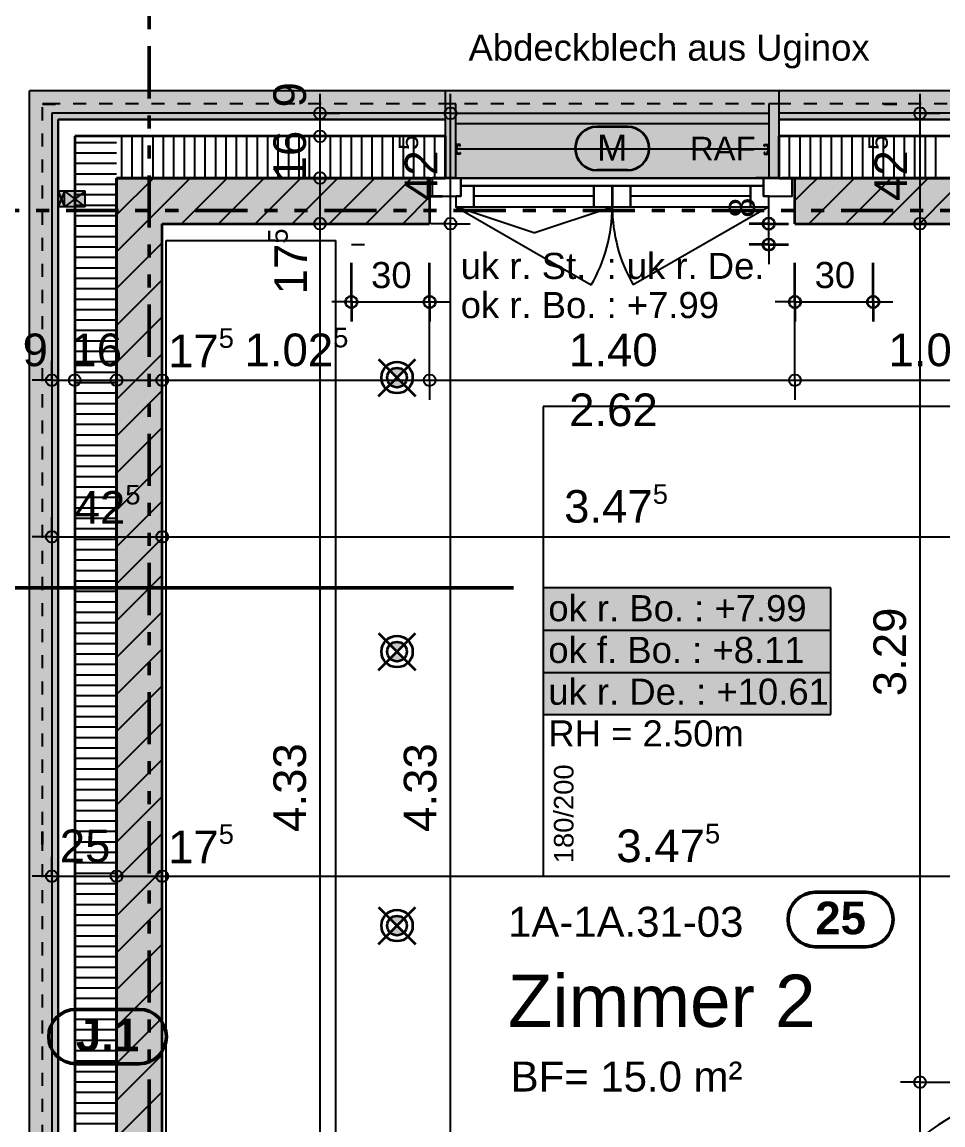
# Model space of a CAD drawing. Header units: centimetres. Extents: x 0.3 to 84.3, y 0.3 to 59.7.
# Drawn here: x 31.51 to 38.57, y 41.04 to 49.5 of the extents above; entities that cross this region are included whole.
import ezdxf

# ---------------------------------------------------------------- set-up
doc = ezdxf.new("R2010")
doc.units = ezdxf.units.CM
for name, pattern in [('AUSGEZOGEN', [0]), ('LINIE_17', [0.05, 0, -0.05]), ('LINIE_23', [0.79, 0.4, -0.13, 0, -0.13, 0, -0.13]), ('PHANTOM', [63.5, 31.75, -6.35, 6.35, -6.35, 6.35, -6.35]), ('PUNKT', [6.35, 0, -6.35]), ('RAND', [44.45, 12.7, -6.35, 12.7, -6.35, 0, -6.35]), ('STRICHPUNKT', [25.4, 12.7, -6.35, 0, -6.35]), ('VERDECKT', [9.525, 6.35, -3.175])]:
    doc.linetypes.add(name, pattern=pattern)
for name, color, linetype, lineweight in [('Allgemein', 7, 'AUSGEZOGEN', 35), ('Bauachsen grob', 7, 'RAND', 25), ('Daemmung', 7, 'AUSGEZOGEN', 35), ('Fenster', 7, 'AUSGEZOGEN', 35), ('Fuellflaeche tragende Wände MW', 7, 'AUSGEZOGEN', 25), ('Holz Fassadenverkleidung', 7, 'AUSGEZOGEN', 35), ('Holz Unterkonstruktion', 7, 'AUSGEZOGEN', 50), ('Holzgelaender', 7, 'AUSGEZOGEN', 50), ('Konstruktion oben', 7, 'VERDECKT', 25), ('Oeffnungsrichtung Fenster', 7, 'AUSGEZOGEN', 25), ('Raumbezeichnung', 7, 'AUSGEZOGEN', 35), ('Rolladen', 7, 'AUSGEZOGEN', 25), ('Schnittbegrenzung', 7, 'AUSGEZOGEN', 25), ('Spengler', 7, 'AUSGEZOGEN', 35), ('Text Koten', 7, 'AUSGEZOGEN', 50), ('Text Werkplan Ausfuehrung', 7, 'AUSGEZOGEN', 50), ('Tuerzarge', 7, 'AUSGEZOGEN', 25), ('Unterkonstruktion', 7, 'AUSGEZOGEN', 35), ('Vorhangbrett', 7, 'AUSGEZOGEN', 25), ('Wand Mauerwerk tragend', 7, 'AUSGEZOGEN', 35), ('Werkplan- Ausfuehrungsmasse', 7, 'AUSGEZOGEN', 25)]:
    doc.layers.add(name, color=color, linetype=linetype, lineweight=lineweight)
for name, color, linetype, lineweight, true_color in [('Elektro Apparate', 7, 'AUSGEZOGEN', 35, 0x656565), ('Elektro Text', 7, 'AUSGEZOGEN', 35, 0x656565), ('Moebel', 7, 'AUSGEZOGEN', 25, 0xababab)]:
    doc.layers.add(name, color=color, linetype=linetype, lineweight=lineweight, true_color=true_color)
doc.styles.add('ARIAL', font='ARIAL.TTF')

msp = doc.modelspace()

# ---------------------------------------------------------------- hatches: boundary and pattern name
at = {"layer": 'Allgemein', "linetype": 'AUSGEZOGEN', "lineweight": 25}
for points in [[(34.756, 48.6197), (34.756, 48.2997), (34.836, 48.2997), (34.836, 48.6197), (34.836, 48.6997), (34.836, 48.7477), (34.836, 48.7957), (34.836, 48.8677), (34.756, 48.8677), (34.756, 48.7957), (34.756, 48.7477), (34.756, 48.6997)], [(37.236, 48.6197), (37.236, 48.2997), (37.316, 48.2997), (37.316, 48.6197), (37.316, 48.6997), (37.316, 48.7477), (37.316, 48.7957), (37.316, 48.8677), (37.236, 48.8677), (37.236, 48.7957), (37.236, 48.7477), (37.236, 48.6997)]]:
    msp.add_hatch(color=32, dxfattribs=at).paths.add_polyline_path(points)
h = msp.add_hatch(color=32, dxfattribs=at)
h.paths.add_polyline_path([(31.788, 38.6497), (31.788, 48.7957), (31.74, 48.7957), (31.74, 38.6497)])
h.paths.add_polyline_path([(31.74, 31.0897), (31.788, 31.0897), (31.788, 36.0897), (31.74, 36.0897)])
h.paths.add_polyline_path([(31.74, 20.2597), (31.788, 20.2597), (31.788, 23.8297), (31.74, 23.8297)])
h.paths.add_polyline_path([(31.74, 26.3897), (31.788, 26.3897), (31.788, 28.5297), (31.74, 28.5297)])
h = msp.add_hatch(color=32, dxfattribs=at)
h.paths.add_polyline_path([(37.316, 48.7477), (43.356, 48.7477), (43.356, 48.7957), (37.316, 48.7957)])
h.paths.add_polyline_path([(34.756, 48.7957), (31.788, 48.7957), (31.788, 48.7477), (34.756, 48.7477)])
h.paths.add_polyline_path([(45.916, 48.7477), (48.086, 48.7477), (48.086, 48.7957), (45.916, 48.7957)])
at = {"layer": 'Elektro Apparate', "linetype": 'AUSGEZOGEN', "lineweight": 35}
h = msp.add_hatch(color=40, dxfattribs=at)
h.paths.add_polyline_path([(34.439, 46.7167), (34.386, 46.7697), (34.333, 46.7167), (34.3392, 46.7111), (34.3693, 46.6966), (34.4027, 46.6966), (34.4328, 46.7111)])
h.paths.add_polyline_path([(34.333, 46.8228), (34.386, 46.7697), (34.439, 46.8228), (34.4328, 46.8284), (34.4027, 46.8429), (34.3693, 46.8429), (34.3392, 46.8284)])
h = msp.add_hatch(color=40, dxfattribs=at)
h.paths.add_polyline_path([(34.439, 44.6167), (34.386, 44.6697), (34.333, 44.6167), (34.3392, 44.6111), (34.3693, 44.5966), (34.4027, 44.5966), (34.4328, 44.6111)])
h.paths.add_polyline_path([(34.333, 44.7228), (34.386, 44.6697), (34.439, 44.7228), (34.4328, 44.7284), (34.4027, 44.7429), (34.3693, 44.7429), (34.3392, 44.7284)])
h = msp.add_hatch(color=40, dxfattribs=at)
h.paths.add_polyline_path([(34.439, 42.5167), (34.386, 42.5697), (34.333, 42.5167), (34.3392, 42.5111), (34.3693, 42.4966), (34.4027, 42.4966), (34.4328, 42.5111)])
h.paths.add_polyline_path([(34.333, 42.6228), (34.386, 42.5697), (34.439, 42.6228), (34.4328, 42.6284), (34.4027, 42.6429), (34.3693, 42.6429), (34.3392, 42.6284)])
at = {"layer": 'Fuellflaeche tragende Wände MW', "linetype": 'AUSGEZOGEN', "lineweight": 25}
for points in [[(32.236, 48.2997), (32.236, 47.9497), (34.636, 47.9497), (34.636, 48.2997)], [(37.436, 48.2997), (37.436, 47.9497), (43.236, 47.9497), (43.236, 48.2997)], [(32.236, 47.9497), (32.236, 38.7697), (32.586, 38.7697), (32.586, 47.9497)]]:
    msp.add_hatch(color=254, dxfattribs=at).paths.add_polyline_path(points)
at = {"layer": 'Holz Unterkonstruktion', "linetype": 'AUSGEZOGEN', "lineweight": 25}
for points in [[(31.836, 48.1997), (31.836, 48.0797), (31.788, 48.0797), (31.788, 48.1997)], [(31.996, 48.1997), (31.996, 48.0797), (31.836, 48.0797), (31.836, 48.1997)]]:
    msp.add_hatch(color=32, dxfattribs=at).paths.add_polyline_path(points, flags=16)
at = {"layer": 'Holzgelaender', "linetype": 'AUSGEZOGEN', "lineweight": 25, "true_color": 0xf1f1f1}
msp.add_hatch(color=7, dxfattribs=at).paths.add_polyline_path([(34.836, 48.7157), (37.236, 48.7157), (37.236, 48.7957), (34.836, 48.7957)])
at = {"layer": 'Spengler', "linetype": 'AUSGEZOGEN', "lineweight": 25, "true_color": 0xfafafa}
for points in [[(31.568, 48.9677), (31.568, 38.6497), (31.74, 38.6497), (31.74, 48.9677)], [(31.74, 48.9677), (31.74, 48.7957), (34.756, 48.7957), (34.756, 48.9677)], [(37.316, 48.9677), (34.756, 48.9677), (34.756, 48.8677), (34.836, 48.8677), (34.836, 48.2997), (37.236, 48.2997), (37.236, 48.8677), (37.316, 48.8677)], [(43.356, 48.9677), (37.316, 48.9677), (37.316, 48.7957), (43.356, 48.7957)]]:
    msp.add_hatch(color=7, dxfattribs=at).paths.add_polyline_path(points)
at = {"layer": 'Text Koten', "linetype": 'AUSGEZOGEN', "lineweight": 25, "true_color": 0xf1f1f1}
msp.add_hatch(color=7, dxfattribs=at).paths.add_polyline_path([(35.506, 45.1597), (35.506, 44.1864), (37.7127, 44.1864), (37.7127, 45.1597)])

# ---------------------------------------------------------------- linework, layer by layer
at = {"layer": 'Allgemein', "color": 7, "linetype": 'AUSGEZOGEN', "lineweight": 25}
for p, q in [((34.836, 48.8677), (34.756, 48.8677)), ((34.756, 48.8677), (34.756, 48.7957)), ((34.836, 48.7957), (34.836, 48.8677)), ((37.316, 48.8677), (37.236, 48.8677)), ((37.236, 48.8677), (37.236, 48.7957)), ((37.316, 48.7957), (37.316, 48.8677)), ((31.788, 48.7957), (31.74, 48.7957)), ((31.74, 48.7957), (31.74, 38.6497)), ((34.756, 48.7957), (31.788, 48.7957)), ((34.836, 48.7477), (34.836, 48.7957)), ((37.236, 48.7957), (37.236, 48.7477)), ((43.356, 48.7957), (37.316, 48.7957)), ((31.788, 38.6497), (31.788, 48.7477)), ((31.788, 48.7477), (31.836, 48.7477)), ((31.836, 48.7477), (34.756, 48.7477)), ((34.756, 48.7477), (34.756, 48.6997)), ((34.756, 48.6997), (34.756, 48.6197)), ((34.836, 48.6997), (34.836, 48.7477)), ((34.836, 48.6197), (34.836, 48.6997)), ((37.236, 48.7477), (37.236, 48.6997)), ((37.236, 48.6997), (37.236, 48.6197)), ((37.316, 48.6997), (37.316, 48.7477)), ((37.316, 48.7477), (43.356, 48.7477)), ((37.316, 48.6197), (37.316, 48.6997)), ((34.756, 48.6197), (34.756, 48.2997)), ((34.836, 48.2997), (34.836, 48.6197)), ((37.236, 48.6197), (37.236, 48.2997)), ((37.316, 48.2997), (37.316, 48.6197)), ((34.756, 48.2997), (34.836, 48.2997)), ((37.236, 48.2997), (37.316, 48.2997))]:
    msp.add_line(p, q, dxfattribs=at)
at = {"layer": 'Bauachsen grob', "color": 32, "linetype": 'LINIE_23', "lineweight": 50, "true_color": 0xc36e14}
for p, q in [((32.486, 1.3897), (32.486, 58.1)), ((22.94, 48.0497), (73.132, 48.0497))]:
    msp.add_line(p, q, dxfattribs=at)
at = {"layer": 'Daemmung', "color": 7, "linetype": 'AUSGEZOGEN', "lineweight": 35}
for p, q in [((32.236, 48.6197), (31.916, 48.6197)), ((31.916, 48.6197), (31.916, 38.6497)), ((34.756, 48.6197), (32.236, 48.6197)), ((34.756, 48.6197), (34.756, 48.2997)), ((37.316, 48.2997), (37.316, 48.6197)), ((43.356, 48.6197), (37.316, 48.6197)), ((32.236, 38.7697), (32.236, 48.2997)), ((32.236, 48.2997), (32.586, 48.2997)), ((32.586, 48.2997), (34.636, 48.2997)), ((34.636, 48.2997), (34.756, 48.2997)), ((37.316, 48.2997), (37.436, 48.2997)), ((37.436, 48.2997), (43.236, 48.2997))]:
    msp.add_line(p, q, dxfattribs=at)
at = {"layer": 'Daemmung', "color": 7, "linetype": 'AUSGEZOGEN', "lineweight": 25}
for p, q in [((32.236, 48.5697), (31.916, 48.5697)), ((32.236, 48.5697), (31.916, 48.5697)), ((32.236, 48.4897), (31.916, 48.4897)), ((32.236, 48.4097), (31.916, 48.4097)), ((32.236, 48.3297), (31.916, 48.3297)), ((32.236, 48.2497), (31.916, 48.2497)), ((32.236, 48.2497), (31.916, 48.2497)), ((32.236, 48.1697), (31.916, 48.1697)), ((32.236, 48.0897), (31.916, 48.0897)), ((32.236, 48.0097), (31.916, 48.0097)), ((32.236, 47.9297), (31.916, 47.9297)), ((32.236, 47.9297), (31.916, 47.9297)), ((32.236, 47.8497), (31.916, 47.8497)), ((32.236, 47.7697), (31.916, 47.7697)), ((32.236, 47.6897), (31.916, 47.6897)), ((32.236, 47.6097), (31.916, 47.6097)), ((32.236, 47.6097), (31.916, 47.6097)), ((32.236, 47.5297), (31.916, 47.5297)), ((32.236, 47.4497), (31.916, 47.4497)), ((32.236, 47.3697), (31.916, 47.3697)), ((32.236, 47.2897), (31.916, 47.2897)), ((32.236, 47.2897), (31.916, 47.2897)), ((32.236, 47.2097), (31.916, 47.2097)), ((32.236, 47.1297), (31.916, 47.1297)), ((32.236, 47.0497), (31.916, 47.0497)), ((32.236, 46.9697), (31.916, 46.9697)), ((32.236, 46.9697), (31.916, 46.9697)), ((32.236, 46.8897), (31.916, 46.8897)), ((32.236, 46.8097), (31.916, 46.8097)), ((32.236, 46.7297), (31.916, 46.7297)), ((32.236, 46.6497), (31.916, 46.6497)), ((32.236, 46.6497), (31.916, 46.6497)), ((32.236, 46.5697), (31.916, 46.5697)), ((32.236, 46.4897), (31.916, 46.4897)), ((32.236, 46.4097), (31.916, 46.4097)), ((32.236, 46.3297), (31.916, 46.3297)), ((32.236, 46.3297), (31.916, 46.3297)), ((32.236, 46.2497), (31.916, 46.2497)), ((32.236, 46.1697), (31.916, 46.1697)), ((32.236, 46.0897), (31.916, 46.0897)), ((32.236, 46.0097), (31.916, 46.0097)), ((32.236, 46.0097), (31.916, 46.0097)), ((32.236, 45.9297), (31.916, 45.9297)), ((32.236, 45.8497), (31.916, 45.8497)), ((32.236, 45.7697), (31.916, 45.7697)), ((32.236, 45.6897), (31.916, 45.6897)), ((32.236, 45.6897), (31.916, 45.6897)), ((32.236, 45.6097), (31.916, 45.6097)), ((32.236, 45.5297), (31.916, 45.5297)), ((32.236, 45.4497), (31.916, 45.4497)), ((32.236, 45.3697), (31.916, 45.3697)), ((32.236, 45.3697), (31.916, 45.3697)), ((32.236, 45.2897), (31.916, 45.2897)), ((32.236, 45.2097), (31.916, 45.2097)), ((32.236, 45.1297), (31.916, 45.1297)), ((32.236, 45.0497), (31.916, 45.0497)), ((32.236, 45.0497), (31.916, 45.0497)), ((32.236, 44.9697), (31.916, 44.9697)), ((32.236, 44.8897), (31.916, 44.8897)), ((32.236, 44.8097), (31.916, 44.8097)), ((32.236, 44.7297), (31.916, 44.7297)), ((32.236, 44.7297), (31.916, 44.7297)), ((32.236, 44.6497), (31.916, 44.6497)), ((32.236, 44.5697), (31.916, 44.5697)), ((32.236, 44.4897), (31.916, 44.4897)), ((32.236, 44.4097), (31.916, 44.4097)), ((32.236, 44.4097), (31.916, 44.4097)), ((32.236, 44.3297), (31.916, 44.3297)), ((32.236, 44.2497), (31.916, 44.2497)), ((32.236, 44.1697), (31.916, 44.1697)), ((32.236, 44.0897), (31.916, 44.0897)), ((32.236, 44.0897), (31.916, 44.0897)), ((32.236, 44.0097), (31.916, 44.0097)), ((32.236, 43.9297), (31.916, 43.9297)), ((32.236, 43.8497), (31.916, 43.8497)), ((32.236, 43.7697), (31.916, 43.7697)), ((32.236, 43.7697), (31.916, 43.7697)), ((32.236, 43.6897), (31.916, 43.6897)), ((32.236, 43.6097), (31.916, 43.6097)), ((32.236, 43.5297), (31.916, 43.5297)), ((32.236, 43.4497), (31.916, 43.4497)), ((32.236, 43.4497), (31.916, 43.4497)), ((32.236, 43.3697), (31.916, 43.3697)), ((32.236, 43.2897), (31.916, 43.2897)), ((32.236, 43.2097), (31.916, 43.2097)), ((32.236, 43.1297), (31.916, 43.1297)), ((32.236, 43.1297), (31.916, 43.1297)), ((32.236, 43.0497), (31.916, 43.0497)), ((32.236, 42.9697), (31.916, 42.9697)), ((32.236, 42.8897), (31.916, 42.8897)), ((32.236, 42.8097), (31.916, 42.8097)), ((32.236, 42.8097), (31.916, 42.8097)), ((32.236, 42.7297), (31.916, 42.7297)), ((32.236, 42.6497), (31.916, 42.6497)), ((32.236, 42.5697), (31.916, 42.5697)), ((32.236, 42.4897), (31.916, 42.4897)), ((32.236, 42.4897), (31.916, 42.4897)), ((32.236, 42.4097), (31.916, 42.4097)), ((32.236, 42.3297), (31.916, 42.3297)), ((32.236, 42.2497), (31.916, 42.2497)), ((32.236, 42.1697), (31.916, 42.1697)), ((32.236, 42.1697), (31.916, 42.1697)), ((32.236, 42.0897), (31.916, 42.0897)), ((32.236, 42.0097), (31.916, 42.0097)), ((32.236, 41.9297), (31.916, 41.9297)), ((32.236, 41.8497), (31.916, 41.8497)), ((32.236, 41.8497), (31.916, 41.8497)), ((32.236, 41.7697), (31.916, 41.7697)), ((32.236, 41.6897), (31.916, 41.6897)), ((32.236, 41.6097), (31.916, 41.6097)), ((32.236, 41.5297), (31.916, 41.5297)), ((32.236, 41.5297), (31.916, 41.5297)), ((32.236, 41.4497), (31.916, 41.4497)), ((32.236, 41.3697), (31.916, 41.3697)), ((32.236, 41.2897), (31.916, 41.2897)), ((32.236, 41.2097), (31.916, 41.2097)), ((32.236, 41.2097), (31.916, 41.2097)), ((32.236, 41.1297), (31.916, 41.1297)), ((32.236, 41.0497), (31.916, 41.0497))]:
    msp.add_line(p, q, dxfattribs=at)
for points in [[(32.276, 48.2997), (32.276, 48.6197), (32.276, 48.6197)], [(32.356, 48.2997), (32.356, 48.6197), (32.356, 48.6197)], [(32.436, 48.2997), (32.436, 48.6197), (32.436, 48.6197)], [(32.516, 48.2997), (32.516, 48.6197), (32.516, 48.6197)], [(32.516, 48.2997), (32.516, 48.6197), (32.516, 48.6197)], [(32.596, 48.2997), (32.596, 48.6197), (32.596, 48.6197)], [(32.676, 48.2997), (32.676, 48.6197), (32.676, 48.6197)], [(32.756, 48.2997), (32.756, 48.6197), (32.756, 48.6197)], [(32.836, 48.2997), (32.836, 48.6197), (32.836, 48.6197)], [(32.836, 48.2997), (32.836, 48.6197), (32.836, 48.6197)], [(32.916, 48.2997), (32.916, 48.6197), (32.916, 48.6197)], [(32.996, 48.2997), (32.996, 48.6197), (32.996, 48.6197)], [(33.076, 48.2997), (33.076, 48.6197), (33.076, 48.6197)], [(33.156, 48.2997), (33.156, 48.6197), (33.156, 48.6197)], [(33.156, 48.2997), (33.156, 48.6197), (33.156, 48.6197)], [(33.236, 48.2997), (33.236, 48.6197), (33.236, 48.6197)], [(33.316, 48.2997), (33.316, 48.6197), (33.316, 48.6197)], [(33.396, 48.2997), (33.396, 48.6197), (33.396, 48.6197)], [(33.476, 48.2997), (33.476, 48.6197), (33.476, 48.6197)], [(33.476, 48.2997), (33.476, 48.6197), (33.476, 48.6197)], [(33.556, 48.2997), (33.556, 48.6197), (33.556, 48.6197)], [(33.636, 48.2997), (33.636, 48.6197), (33.636, 48.6197)], [(33.716, 48.2997), (33.716, 48.6197), (33.716, 48.6197)], [(33.796, 48.2997), (33.796, 48.6197), (33.796, 48.6197)], [(33.796, 48.2997), (33.796, 48.6197), (33.796, 48.6197)], [(33.876, 48.2997), (33.876, 48.6197), (33.876, 48.6197)], [(33.956, 48.2997), (33.956, 48.6197), (33.956, 48.6197)], [(34.036, 48.2997), (34.036, 48.6197), (34.036, 48.6197)], [(34.116, 48.2997), (34.116, 48.6197), (34.116, 48.6197)], [(34.116, 48.2997), (34.116, 48.6197), (34.116, 48.6197)], [(34.196, 48.2997), (34.196, 48.6197), (34.196, 48.6197)], [(34.276, 48.2997), (34.276, 48.6197), (34.276, 48.6197)], [(34.356, 48.2997), (34.356, 48.6197), (34.356, 48.6197)], [(34.436, 48.2997), (34.436, 48.6197), (34.436, 48.6197)], [(34.436, 48.2997), (34.436, 48.6197), (34.436, 48.6197)], [(34.516, 48.2997), (34.516, 48.6197), (34.516, 48.6197)], [(34.596, 48.2997), (34.596, 48.6197), (34.596, 48.6197)], [(34.676, 48.2997), (34.676, 48.6197), (34.676, 48.6197)], [(34.756, 48.2997), (34.756, 48.6197), (34.756, 48.6197), (34.756, 48.6197), (34.756, 48.6197), (34.756, 48.6197)], [(34.756, 48.2997), (34.756, 48.6197), (34.756, 48.6197), (34.756, 48.6197), (34.756, 48.6197), (34.756, 48.6197)], [(37.316, 48.2997), (37.316, 48.5463), (37.316, 48.5463), (37.316, 48.6197), (37.316, 48.6197)], [(37.396, 48.2997), (37.396, 48.544), (37.396, 48.544), (37.396, 48.6197), (37.396, 48.6197)], [(37.476, 48.2997), (37.476, 48.5417), (37.476, 48.5417), (37.476, 48.6197), (37.476, 48.6197)], [(37.556, 48.2997), (37.556, 48.5394), (37.556, 48.5394), (37.556, 48.6197), (37.556, 48.6197)], [(37.636, 48.2997), (37.636, 48.5372), (37.636, 48.5372), (37.636, 48.6197), (37.636, 48.6197)], [(37.636, 48.2997), (37.636, 48.5372), (37.636, 48.5372), (37.636, 48.6197), (37.636, 48.6197)], [(37.716, 48.2997), (37.716, 48.5349), (37.716, 48.5349), (37.716, 48.6197), (37.716, 48.6197)], [(37.796, 48.2997), (37.796, 48.5326), (37.796, 48.5326), (37.796, 48.6197), (37.796, 48.6197)], [(37.876, 48.2997), (37.876, 48.5303), (37.876, 48.5303), (37.876, 48.6197), (37.876, 48.6197)], [(37.956, 48.2997), (37.956, 48.528), (37.956, 48.528), (37.956, 48.6197), (37.956, 48.6197)], [(37.956, 48.2997), (37.956, 48.528), (37.956, 48.528), (37.956, 48.6197), (37.956, 48.6197)], [(38.036, 48.2997), (38.036, 48.5257), (38.036, 48.5257), (38.036, 48.6197), (38.036, 48.6197)], [(38.116, 48.2997), (38.116, 48.5234), (38.116, 48.5234), (38.116, 48.6197), (38.116, 48.6197)], [(38.196, 48.2997), (38.196, 48.5211), (38.196, 48.5211), (38.196, 48.6197), (38.196, 48.6197)], [(38.276, 48.2997), (38.276, 48.5188), (38.276, 48.5188), (38.276, 48.6197), (38.276, 48.6197)], [(38.276, 48.2997), (38.276, 48.5188), (38.276, 48.5188), (38.276, 48.6197), (38.276, 48.6197)], [(38.356, 48.2997), (38.356, 48.5165), (38.356, 48.5165), (38.356, 48.6197), (38.356, 48.6197)], [(38.436, 48.2997), (38.436, 48.5142), (38.436, 48.5142), (38.436, 48.6197), (38.436, 48.6197)], [(38.516, 48.2997), (38.516, 48.5119), (38.516, 48.5119), (38.516, 48.6197), (38.516, 48.6197)]]:
    msp.add_lwpolyline(points, dxfattribs=at)
at = {"layer": 'Elektro Apparate', "color": 40, "linetype": 'AUSGEZOGEN', "lineweight": 35}
for p, q in [((34.2446, 46.9112), (34.5274, 46.6283)), ((34.2446, 46.6283), (34.5274, 46.9112)), ((34.2446, 44.8112), (34.5274, 44.5283)), ((34.2446, 44.5283), (34.5274, 44.8112)), ((34.2446, 42.7112), (34.5274, 42.4283)), ((34.2446, 42.4283), (34.5274, 42.7112))]:
    msp.add_line(p, q, dxfattribs=at)
for centre, radius in [((34.386, 46.7697), 0.12), ((34.386, 46.7697), 0.075), ((34.386, 44.6697), 0.12), ((34.386, 44.6697), 0.075), ((34.386, 42.5697), 0.12), ((34.386, 42.5697), 0.075)]:
    msp.add_circle(centre, radius, dxfattribs=at)
at = {"layer": 'Elektro Text', "color": 40, "linetype": 'AUSGEZOGEN', "lineweight": 35}
for p, q in [((36.1521, 48.6931), (35.9193, 48.6931)), ((36.1521, 48.3597), (35.9193, 48.3597))]:
    msp.add_line(p, q, dxfattribs=at)
for centre, start, end in [((35.9193, 48.5264), 90, 270), ((36.1521, 48.5264), 270, 90)]:
    msp.add_arc(centre, 0.1667, start, end, dxfattribs=at)
at = {"layer": 'Fenster', "color": 7, "linetype": 'AUSGEZOGEN', "lineweight": 25}
for p, q in [((35.895, 48.1597), (34.976, 48.1597)), ((37.096, 48.1597), (36.177, 48.1597))]:
    msp.add_line(p, q, dxfattribs=at)
for points in [[(37.316, 48.2997), (37.316, 48.9677), (34.756, 48.9677), (34.756, 48.2997), (37.316, 48.2997)], [(34.876, 48.2997), (34.656, 48.2997), (34.656, 48.1597), (34.876, 48.1597), (34.876, 48.2997)], [(34.876, 48.2397), (36.035, 48.2397), (36.035, 48.1597), (36.037, 48.1597), (36.037, 48.2397), (37.196, 48.2397), (37.196, 48.2997), (34.876, 48.2997), (34.876, 48.2397)], [(37.416, 48.2997), (37.196, 48.2997), (37.196, 48.1597), (37.416, 48.1597), (37.416, 48.2997)], [(34.976, 48.2397), (34.876, 48.2397), (34.876, 48.1597), (34.836, 48.1597), (34.836, 48.0797), (34.976, 48.0797), (34.976, 48.2397)], [(35.895, 48.2397), (34.976, 48.2397), (34.976, 48.0797), (35.895, 48.0797), (35.895, 48.2397)], [(36.035, 48.1597), (36.035, 48.2397), (35.895, 48.2397), (35.895, 48.0797), (36.035, 48.0797), (36.035, 48.1597)], [(36.177, 48.2397), (36.037, 48.2397), (36.037, 48.1597), (36.037, 48.0797), (36.177, 48.0797), (36.177, 48.2397)], [(37.096, 48.2397), (36.177, 48.2397), (36.177, 48.0797), (37.096, 48.0797), (37.096, 48.2397)], [(37.236, 48.1597), (37.196, 48.1597), (37.196, 48.2397), (37.096, 48.2397), (37.096, 48.0797), (37.236, 48.0797), (37.236, 48.1597)]]:
    msp.add_lwpolyline(points, dxfattribs=at)
at = {"layer": 'Holz Fassadenverkleidung', "color": 7, "linetype": 'LINIE_17', "lineweight": 25}
for p in [(31.668, 10.9417), (64.004, 48.8677)]:
    msp.add_line(p, (31.668, 48.8677), dxfattribs=at)
at = {"layer": 'Holz Unterkonstruktion', "color": 7, "linetype": 'AUSGEZOGEN', "lineweight": 25}
for p, q in [((31.788, 48.0797), (31.788, 48.1997)), ((31.836, 48.1997), (31.788, 48.1997)), ((31.788, 48.1997), (31.836, 48.0797)), ((31.836, 48.1997), (31.788, 48.0797)), ((31.836, 48.0797), (31.836, 48.1997)), ((31.996, 48.1997), (31.836, 48.1997)), ((31.836, 48.1997), (31.996, 48.0797)), ((31.996, 48.1997), (31.836, 48.0797)), ((31.836, 48.0797), (31.836, 48.1997)), ((31.996, 48.0797), (31.996, 48.1997)), ((31.836, 48.0797), (31.788, 48.0797)), ((31.996, 48.0797), (31.836, 48.0797))]:
    msp.add_line(p, q, dxfattribs=at)
at = {"layer": 'Holzgelaender', "color": 7, "linetype": 'AUSGEZOGEN', "lineweight": 25}
for p, q in [((34.836, 48.7957), (37.236, 48.7957)), ((34.836, 48.7157), (34.836, 48.7957)), ((37.236, 48.7957), (37.236, 48.7157)), ((37.236, 48.7157), (34.836, 48.7157))]:
    msp.add_line(p, q, dxfattribs=at)
at = {"layer": 'Konstruktion oben', "color": 7, "linetype": 'PUNKT', "lineweight": 35}
for p, q in [((31.668, 10.9417), (31.668, 48.8677)), ((31.668, 48.8677), (64.004, 48.8677))]:
    msp.add_line(p, q, dxfattribs=at)
at = {"layer": 'Moebel', "color": 253, "linetype": 'AUSGEZOGEN', "lineweight": 25, "true_color": 0xababab}
for p, q in [((32.616, 47.8197), (33.916, 47.8197)), ((32.616, 39.4197), (32.616, 47.8197)), ((33.916, 39.4197), (33.916, 47.8197)), ((35.506, 46.5479), (35.506, 42.9479)), ((39.506, 46.5479), (35.506, 46.5479)), ((35.506, 42.9479), (39.506, 42.9479))]:
    msp.add_line(p, q, dxfattribs=at)
at = {"layer": 'Oeffnungsrichtung Fenster', "color": 7, "linetype": 'AUSGEZOGEN', "lineweight": 25}
for p, q in [((34.836, 48.0797), (35.8752, 47.4797)), ((35.4355, 47.8797), (34.836, 48.0797)), ((35.4355, 47.8797), (36.035, 48.0797)), ((37.236, 48.0797), (36.1968, 47.4797))]:
    msp.add_line(p, q, dxfattribs=at)
for centre, start, end in [((34.836, 48.0797), 330, 0), ((37.236, 48.0797), 180, 210)]:
    msp.add_arc(centre, 1.2, start, end, dxfattribs=at)
at = {"layer": 'Rolladen', "color": 7, "linetype": 'AUSGEZOGEN', "lineweight": 25}
for p, q in [((34.843, 48.5377), (34.836, 48.5307)), ((34.836, 48.5087), (34.836, 48.5307)), ((34.836, 48.5147), (34.836, 48.5247)), ((34.837, 48.5517), (34.837, 48.5557)), ((34.871, 48.5557), (34.837, 48.5557)), ((34.843, 48.5517), (34.837, 48.5517)), ((34.847, 48.5361), (34.84, 48.5291)), ((34.84, 48.5291), (34.84, 48.5104)), ((34.843, 48.5517), (34.843, 48.5377)), ((34.847, 48.5517), (34.847, 48.5361)), ((34.867, 48.5517), (34.847, 48.5517)), ((34.867, 48.5517), (34.867, 48.5437)), ((34.867, 48.5437), (34.871, 48.5437)), ((34.871, 48.5437), (34.871, 48.5557)), ((37.201, 48.5437), (37.201, 48.5557)), ((37.201, 48.5557), (37.235, 48.5557)), ((37.205, 48.5437), (37.201, 48.5437)), ((37.205, 48.5517), (37.225, 48.5517)), ((37.205, 48.5517), (37.205, 48.5437)), ((37.225, 48.5517), (37.225, 48.5361)), ((37.225, 48.5361), (37.232, 48.5291)), ((37.229, 48.5517), (37.235, 48.5517)), ((37.229, 48.5517), (37.229, 48.5377)), ((37.229, 48.5377), (37.236, 48.5307)), ((37.232, 48.5291), (37.232, 48.5104)), ((37.235, 48.5517), (37.235, 48.5557)), ((37.236, 48.5087), (37.236, 48.5307)), ((37.236, 48.5147), (37.236, 48.5247)), ((34.836, 48.5137), (34.836, 48.5147)), ((34.843, 48.5017), (34.836, 48.5087)), ((34.843, 48.4877), (34.837, 48.4877)), ((34.837, 48.4837), (34.837, 48.4877)), ((34.871, 48.4837), (34.837, 48.4837)), ((34.847, 48.5034), (34.84, 48.5104)), ((34.843, 48.4877), (34.843, 48.5017)), ((34.847, 48.4877), (34.847, 48.5034)), ((34.867, 48.4877), (34.847, 48.4877)), ((34.867, 48.4957), (34.871, 48.4957)), ((34.867, 48.4877), (34.867, 48.4957)), ((34.871, 48.4957), (34.871, 48.4837)), ((37.201, 48.4957), (37.201, 48.4837)), ((37.205, 48.4957), (37.201, 48.4957)), ((37.201, 48.4837), (37.235, 48.4837)), ((37.205, 48.4877), (37.205, 48.4957)), ((37.205, 48.4877), (37.225, 48.4877)), ((37.225, 48.5034), (37.232, 48.5104)), ((37.225, 48.4877), (37.225, 48.5034)), ((37.229, 48.5017), (37.236, 48.5087)), ((37.229, 48.4877), (37.229, 48.5017)), ((37.229, 48.4877), (37.235, 48.4877)), ((37.235, 48.4837), (37.235, 48.4877)), ((37.236, 48.5137), (37.236, 48.5147))]:
    msp.add_line(p, q, dxfattribs=at)
at = {"layer": 'Rolladen', "color": 7, "linetype": 'PHANTOM', "lineweight": 25}
msp.add_line((37.236, 48.5197), (34.836, 48.5197), dxfattribs=at)
at = {"layer": 'Schnittbegrenzung', "color": 14, "linetype": 'STRICHPUNKT', "lineweight": 50, "true_color": 0xb20000}
msp.add_line((22.58, 45.1597), (73.436, 45.1597), dxfattribs=at)
at = {"layer": 'Spengler', "color": 7, "linetype": 'AUSGEZOGEN', "lineweight": 25}
for p, q in [((34.756, 48.9677), (31.568, 48.9677)), ((31.568, 38.6697), (31.568, 48.9677)), ((43.356, 48.9677), (37.316, 48.9677))]:
    msp.add_line(p, q, dxfattribs=at)
at = {"layer": 'Text Koten', "color": 7, "linetype": 'AUSGEZOGEN', "lineweight": 25}
for p, q in [((35.506, 45.1597), (35.506, 44.1864)), ((37.7127, 45.1597), (35.506, 45.1597)), ((37.7127, 44.1864), (37.7127, 45.1597)), ((35.506, 44.8353), (37.7127, 44.8353)), ((35.506, 44.5108), (37.7127, 44.5108)), ((35.506, 44.1864), (37.7127, 44.1864))]:
    msp.add_line(p, q, dxfattribs=at)
at = {"layer": 'Text Werkplan Ausfuehrung', "color": 240, "linetype": 'AUSGEZOGEN', "lineweight": 50}
for p, q in [((37.9808, 42.8247), (37.5924, 42.8247)), ((37.9808, 42.4081), (37.5924, 42.4081))]:
    msp.add_line(p, q, dxfattribs=at)
at = {"layer": 'Text Werkplan Ausfuehrung', "color": 92, "linetype": 'AUSGEZOGEN', "lineweight": 50, "true_color": 0x00b300}
for p, q in [((32.4098, 41.9272), (31.9242, 41.9272)), ((32.4098, 41.5105), (31.9242, 41.5105))]:
    msp.add_line(p, q, dxfattribs=at)
at = {"layer": 'Text Werkplan Ausfuehrung', "color": 240, "linetype": 'AUSGEZOGEN', "lineweight": 50}
for centre, start, end in [((37.5924, 42.6164), 90, 270), ((37.9808, 42.6164), 270, 90)]:
    msp.add_arc(centre, 0.2083, start, end, dxfattribs=at)
at = {"layer": 'Text Werkplan Ausfuehrung', "color": 92, "linetype": 'AUSGEZOGEN', "lineweight": 50, "true_color": 0x00b300}
for centre, start, end in [((31.9242, 41.7188), 90, 270), ((32.4098, 41.7188), 270, 90)]:
    msp.add_arc(centre, 0.2083, start, end, dxfattribs=at)
at = {"layer": 'Tuerzarge', "color": 7, "linetype": 'AUSGEZOGEN', "lineweight": 25}
msp.add_arc((39.476, 39.6497), 1.68, 90, 180, dxfattribs=at)
at = {"layer": 'Unterkonstruktion', "color": 7, "linetype": 'AUSGEZOGEN', "lineweight": 25}
for p, q in [((31.836, 48.7477), (31.788, 48.7477)), ((31.788, 48.7477), (31.788, 38.6497)), ((34.756, 48.7477), (31.836, 48.7477)), ((34.756, 48.7477), (34.756, 48.6997)), ((34.756, 48.6997), (34.756, 48.6197)), ((37.316, 48.6997), (37.316, 48.7477)), ((43.356, 48.7477), (37.316, 48.7477)), ((37.316, 48.6197), (37.316, 48.6997)), ((31.916, 38.6497), (31.916, 48.6197)), ((31.916, 48.6197), (32.236, 48.6197)), ((32.236, 48.6197), (34.756, 48.6197)), ((37.316, 48.6197), (43.356, 48.6197))]:
    msp.add_line(p, q, dxfattribs=at)
at = {"layer": 'Vorhangbrett', "color": 191, "linetype": 'AUSGEZOGEN', "lineweight": 25, "true_color": 0xbe96ea}
for p, q in [((37.236, 47.9497), (37.236, 48.0997)), ((37.236, 47.7897), (37.236, 47.9497)), ((37.236, 47.7897), (37.236, 47.6397)), ((34.036, 47.3497), (33.886, 47.3497)), ((34.036, 47.3497), (34.636, 47.3497)), ((34.636, 47.3497), (34.786, 47.3497)), ((37.436, 47.3497), (37.286, 47.3497)), ((37.436, 47.3497), (38.036, 47.3497)), ((38.036, 47.3497), (38.186, 47.3497))]:
    msp.add_line(p, q, dxfattribs=at)
at = {"layer": 'Vorhangbrett', "color": 191, "linetype": 'AUSGEZOGEN', "lineweight": 35, "true_color": 0xbe96ea}
for p, q in [((37.236, 47.9497), (37.086, 47.9497)), ((37.236, 47.9497), (37.386, 47.9497)), ((37.236, 47.7897), (37.086, 47.7897)), ((37.236, 47.7897), (37.386, 47.7897)), ((34.036, 47.3497), (34.036, 47.6497)), ((34.636, 47.3497), (34.636, 47.6497)), ((37.436, 47.3497), (37.436, 47.6497)), ((38.036, 47.3497), (38.036, 47.6497)), ((34.036, 47.3497), (34.036, 47.4997)), ((34.636, 47.3497), (34.636, 47.4997)), ((37.436, 47.3497), (37.436, 47.4997)), ((38.036, 47.3497), (38.036, 47.4997)), ((34.036, 47.3497), (34.036, 47.1997)), ((34.636, 47.3497), (34.636, 47.1997)), ((37.436, 47.3497), (37.436, 47.1997)), ((38.036, 47.3497), (38.036, 47.1997))]:
    msp.add_line(p, q, dxfattribs=at)
at = {"layer": 'Vorhangbrett', "color": 191, "linetype": 'PUNKT', "lineweight": 25, "true_color": 0xbe96ea}
msp.add_line((34.036, 47.7897), (38.036, 47.7897), dxfattribs=at)
at = {"layer": 'Vorhangbrett', "color": 191, "linetype": 'AUSGEZOGEN', "lineweight": 35, "true_color": 0xbe96ea}
for centre in [(37.236, 47.9497), (37.236, 47.7897), (34.036, 47.3497), (34.636, 47.3497), (37.436, 47.3497), (38.036, 47.3497)]:
    msp.add_circle(centre, 0.045, dxfattribs=at)
at = {"layer": 'Wand Mauerwerk tragend', "color": 7, "linetype": 'AUSGEZOGEN', "lineweight": 35}
for p, q in [((32.586, 48.2997), (32.236, 48.2997)), ((32.236, 48.2997), (32.236, 38.7697)), ((34.636, 48.2997), (32.586, 48.2997)), ((34.636, 48.2997), (34.636, 48.1597)), ((37.436, 48.1597), (37.436, 48.2997)), ((43.236, 48.2997), (37.436, 48.2997)), ((34.636, 48.1597), (34.636, 47.9497)), ((37.436, 47.9497), (37.436, 48.1597)), ((32.586, 47.9497), (34.636, 47.9497)), ((32.586, 39.2897), (32.586, 47.9497)), ((37.436, 47.9497), (39.536, 47.9497))]:
    msp.add_line(p, q, dxfattribs=at)
at = {"layer": 'Wand Mauerwerk tragend', "color": 7, "linetype": 'AUSGEZOGEN', "lineweight": 25}
for p, q in [((32.236, 48.0175), (32.5183, 48.2997)), ((32.586, 48.0846), (32.8011, 48.2997)), ((32.7339, 47.9497), (33.0839, 48.2997)), ((33.0168, 47.9497), (33.3668, 48.2997)), ((33.2996, 47.9497), (33.6496, 48.2997)), ((33.5825, 47.9497), (33.9325, 48.2997)), ((33.8653, 47.9497), (34.2153, 48.2997)), ((34.1482, 47.9497), (34.4982, 48.2997)), ((34.431, 47.9497), (34.636, 48.1547)), ((32.236, 47.7346), (32.586, 48.0846)), ((32.236, 47.4518), (32.586, 47.8018)), ((32.236, 47.169), (32.586, 47.519)), ((32.236, 46.8861), (32.586, 47.2361)), ((32.236, 46.6033), (32.586, 46.9533)), ((32.236, 46.3204), (32.586, 46.6704)), ((32.236, 46.0376), (32.586, 46.3876)), ((32.236, 45.7547), (32.586, 46.1047)), ((32.236, 45.4719), (32.586, 45.8219)), ((32.236, 45.1891), (32.586, 45.5391)), ((32.236, 44.9062), (32.586, 45.2562)), ((32.236, 44.6234), (32.586, 44.9734)), ((32.236, 44.3405), (32.586, 44.6905)), ((32.236, 44.0577), (32.586, 44.4077)), ((32.236, 43.7748), (32.586, 44.1248)), ((32.236, 43.492), (32.586, 43.842)), ((32.236, 43.2092), (32.586, 43.5592)), ((32.236, 42.9263), (32.586, 43.2763)), ((32.236, 42.6435), (32.586, 42.9935)), ((32.236, 42.3606), (32.586, 42.7106)), ((32.236, 42.0778), (32.586, 42.4278)), ((32.236, 41.7949), (32.586, 42.1449)), ((32.236, 41.5121), (32.586, 41.8621)), ((32.236, 41.2293), (32.586, 41.5793)), ((32.236, 40.9464), (32.586, 41.2964))]:
    msp.add_line(p, q, dxfattribs=at)
at = {"layer": 'Wand Mauerwerk tragend', "color": 180, "linetype": 'PUNKT', "lineweight": 35}
for p, q in [((34.756, 48.2997), (34.636, 48.2997)), ((34.636, 48.2997), (34.636, 48.1597)), ((34.836, 48.2997), (34.756, 48.2997)), ((37.236, 48.2997), (34.836, 48.2997)), ((37.316, 48.2997), (37.236, 48.2997)), ((37.436, 48.2997), (37.316, 48.2997)), ((37.436, 48.1597), (37.436, 48.2997)), ((34.636, 48.1597), (37.436, 48.1597))]:
    msp.add_line(p, q, dxfattribs=at)
at = {"layer": 'Wand Mauerwerk tragend', "color": 7, "linetype": 'AUSGEZOGEN', "lineweight": 25}
for points in [[(37.436, 48.1263), (37.5209, 48.2112), (37.5209, 48.2112), (37.6094, 48.2997)], [(37.5423, 47.9497), (37.5423, 47.9497), (37.7953, 48.2027), (37.7953, 48.2027), (37.8923, 48.2997)], [(37.8251, 47.9497), (37.8251, 47.9497), (38.0697, 48.1943), (38.0697, 48.1943), (38.1751, 48.2997)], [(38.108, 47.9497), (38.108, 47.9497), (38.3441, 48.1859), (38.3441, 48.1859), (38.458, 48.2997)], [(38.3908, 47.9497), (38.3908, 47.9497), (38.6185, 48.1775), (38.6185, 48.1775), (38.7408, 48.2997)]]:
    msp.add_lwpolyline(points, dxfattribs=at)
at = {"layer": 'Werkplan- Ausfuehrungsmasse', "color": 7, "linetype": 'AUSGEZOGEN', "lineweight": 25}
for p, q in [((33.796, 48.7957), (33.796, 48.9457)), ((34.796, 48.7957), (34.796, 48.9457)), ((38.396, 48.7957), (38.396, 48.9457)), ((33.796, 48.7957), (33.646, 48.7957)), ((33.796, 48.7957), (33.946, 48.7957)), ((33.796, 48.7957), (33.796, 48.7957)), ((33.796, 48.6197), (33.796, 48.7957)), ((34.796, 48.7957), (34.646, 48.7957)), ((34.796, 48.7957), (34.946, 48.7957)), ((34.796, 48.7957), (34.796, 48.7957)), ((34.796, 47.9497), (34.796, 48.7957)), ((38.396, 48.7957), (37.716, 48.7957)), ((38.396, 48.7957), (38.246, 48.7957)), ((38.396, 48.7957), (38.546, 48.7957)), ((38.396, 47.9497), (38.396, 48.7957)), ((33.796, 48.6197), (33.646, 48.6197)), ((33.796, 48.6197), (33.946, 48.6197)), ((33.796, 48.6197), (33.796, 48.6197)), ((33.796, 48.2997), (33.796, 48.6197)), ((33.796, 48.2997), (33.646, 48.2997)), ((33.796, 48.2997), (33.946, 48.2997)), ((33.796, 48.2997), (33.796, 48.2997)), ((33.796, 47.9497), (33.796, 48.2997)), ((33.796, 47.9497), (33.646, 47.9497)), ((33.796, 47.9497), (33.946, 47.9497)), ((33.796, 47.9497), (33.796, 47.9497)), ((33.796, 39.2897), (33.796, 47.9497)), ((34.796, 47.9497), (34.646, 47.9497)), ((34.796, 47.9497), (34.946, 47.9497)), ((34.796, 47.9497), (34.796, 47.9497)), ((34.796, 39.2897), (34.796, 47.9497)), ((38.396, 47.9497), (38.246, 47.9497)), ((38.396, 47.9497), (38.546, 47.9497)), ((38.396, 41.3697), (38.396, 47.9497)), ((31.74, 46.7497), (31.74, 46.8997)), ((31.916, 46.7497), (31.916, 46.8997)), ((32.236, 46.7497), (32.236, 46.8997)), ((32.586, 46.7497), (32.586, 46.8997)), ((34.636, 46.7497), (34.636, 46.8997)), ((37.436, 46.7497), (37.436, 46.8997)), ((31.74, 46.7497), (31.59, 46.7497)), ((31.74, 46.7497), (31.74, 46.5997)), ((31.74, 46.7497), (31.74, 46.7497)), ((31.74, 46.7497), (31.916, 46.7497)), ((31.916, 46.7497), (31.916, 46.5997)), ((31.916, 46.7497), (31.916, 46.7497)), ((32.236, 46.7497), (32.236, 46.5997)), ((32.236, 46.7497), (32.236, 46.7497)), ((32.236, 46.7497), (32.586, 46.7497)), ((32.586, 46.7497), (32.586, 46.5997)), ((32.586, 46.7497), (32.586, 46.7497)), ((34.636, 46.7497), (34.636, 46.5997)), ((37.436, 46.7497), (37.436, 46.5997)), ((37.436, 46.7497), (39.536, 46.7497)), ((31.74, 45.5497), (31.74, 45.6997)), ((32.586, 45.5497), (32.586, 45.6997)), ((31.74, 45.5497), (31.59, 45.5497)), ((31.74, 45.5497), (31.74, 45.3997)), ((31.74, 45.5497), (31.74, 45.5497)), ((32.586, 45.5497), (32.586, 45.3997)), ((32.586, 45.5497), (32.586, 45.5497)), ((32.586, 45.5497), (39.536, 45.5497)), ((31.74, 42.9479), (31.74, 43.0979)), ((32.236, 42.9479), (32.236, 43.0979)), ((32.586, 42.9479), (32.586, 43.0979)), ((31.74, 42.9479), (31.59, 42.9479)), ((31.74, 42.9479), (31.74, 42.7979)), ((31.74, 42.9479), (31.74, 42.9479)), ((31.74, 42.9479), (32.236, 42.9479)), ((32.236, 42.9479), (32.236, 42.7979)), ((32.236, 42.9479), (32.236, 42.9479)), ((32.236, 42.9479), (32.586, 42.9479)), ((32.586, 42.9479), (32.586, 42.7979)), ((32.586, 42.9479), (32.586, 42.9479)), ((38.396, 41.3697), (38.246, 41.3697)), ((38.396, 41.3697), (38.546, 41.3697)), ((38.396, 41.3697), (39.136, 41.3697)), ((38.396, 39.6097), (38.396, 41.3697))]:
    msp.add_line(p, q, dxfattribs=at)
for points in [[(38.396, 47.9497), (38.3186, 47.9497), (38.3186, 47.9497), (37.836, 47.9497)], [(34.636, 46.7497), (34.636, 46.7605), (34.636, 46.7605), (34.636, 46.8122), (34.636, 46.8122), (34.636, 46.8122), (34.636, 46.8122), (34.636, 46.8122), (34.636, 46.8122), (34.636, 46.8122), (34.636, 46.8122), (34.636, 46.8122), (34.636, 46.8122), (34.636, 46.8122), (34.636, 46.8122), (34.636, 46.8122), (34.636, 46.8122), (34.636, 46.8122), (34.636, 46.8122), (34.636, 46.8122), (34.636, 46.8122), (34.636, 46.8122), (34.636, 46.8122), (34.636, 46.8122), (34.636, 46.8122), (34.636, 46.8122), (34.636, 46.8122), (34.636, 46.8122), (34.636, 46.8122), (34.636, 46.8138), (34.636, 46.8138), (34.636, 46.8138), (34.636, 46.8138), (34.636, 46.815), (34.636, 46.815), (34.636, 46.8153), (34.636, 46.8153), (34.636, 47.5497)], [(37.436, 46.7497), (37.436, 46.8122), (37.436, 46.8122), (37.436, 46.8122), (37.436, 46.8122), (37.436, 46.8122), (37.436, 46.8122), (37.436, 46.8122), (37.436, 46.8122), (37.436, 46.8122), (37.436, 46.8122), (37.436, 46.8122), (37.436, 46.8122), (37.436, 46.8122), (37.436, 46.8122), (37.436, 46.8122), (37.436, 46.8122), (37.436, 46.8122), (37.436, 46.8122), (37.436, 46.8122), (37.436, 46.8122), (37.436, 46.8122), (37.436, 46.8122), (37.436, 46.8122), (37.436, 46.8122), (37.436, 46.8151), (37.436, 46.8151), (37.436, 46.8152), (37.436, 46.8152), (37.436, 46.8175), (37.436, 46.8175), (37.436, 46.8181), (37.436, 46.8181), (37.436, 47.5497)], [(31.916, 46.7497), (32.1888, 46.7497), (32.1888, 46.7497), (32.236, 46.7497)], [(32.586, 46.7497), (33.849, 46.7497), (33.849, 46.7497), (34.636, 46.7497)], [(34.636, 46.7497), (35.079, 46.7497), (35.079, 46.7497), (36.7318, 46.7497), (36.7318, 46.7497), (37.436, 46.7497)], [(31.74, 45.5497), (31.7752, 45.5497), (31.7752, 45.5497), (32.586, 45.5497)], [(32.586, 42.9479), (33.3876, 42.9479), (33.3876, 42.9479), (35.9756, 42.9479), (35.9756, 42.9479), (39.536, 42.9479)]]:
    msp.add_lwpolyline(points, dxfattribs=at)
for centre in [(33.796, 48.7957), (34.796, 48.7957), (38.396, 48.7957), (33.796, 48.6197), (33.796, 48.2997), (33.796, 47.9497), (34.796, 47.9497), (38.396, 47.9497), (31.74, 46.7497), (31.916, 46.7497), (32.236, 46.7497), (32.586, 46.7497), (34.636, 46.7497), (37.436, 46.7497), (31.74, 45.5497), (32.586, 45.5497), (31.74, 42.9479), (32.236, 42.9479), (32.586, 42.9479), (38.396, 41.3697)]:
    msp.add_circle(centre, 0.045, dxfattribs=at)

# ---------------------------------------------------------------- texts
at = {"layer": 'Elektro Text', "color": 40, "linetype": 'AUSGEZOGEN', "lineweight": 35, "insert": (35.9193, 48.4331), "char_height": 0.2, "width": 0.1, "attachment_point": 7, "style": 'ARIAL'}
msp.add_mtext('M', dxfattribs=at)
at = {"layer": 'Moebel', "color": 253, "linetype": 'AUSGEZOGEN', "lineweight": 25, "true_color": 0xababab, "insert": (35.741, 43.0479), "char_height": 0.15, "width": 0.075, "attachment_point": 7, "rotation": 90, "style": 'ARIAL'}
msp.add_mtext('180/200', dxfattribs=at)
at = {"layer": 'Raumbezeichnung', "color": 7, "linetype": 'AUSGEZOGEN', "lineweight": 50, "char_height": 0.23, "width": 0.115, "attachment_point": 7, "style": 'ARIAL'}
for s, insert in [('1A-1A.31-03', (35.2375, 42.4804)), ('BF=\\~15.0\\~m²', (35.2575, 41.2945))]:
    msp.add_mtext(s, dxfattribs=dict(at, insert=insert))
at = {"layer": 'Raumbezeichnung', "color": 7, "linetype": 'AUSGEZOGEN', "lineweight": 35, "insert": (35.236, 41.7877), "char_height": 0.4, "width": 0.2, "attachment_point": 7, "style": 'ARIAL'}
msp.add_mtext('Zimmer\\~2', dxfattribs=at)
at = {"layer": 'Text Koten', "color": 7, "linetype": 'AUSGEZOGEN', "lineweight": 35, "char_height": 0.2, "width": 0.1, "attachment_point": 7, "style": 'ARIAL'}
for s, insert in [('uk\\~r.\\~St.\\~\\~:\\~uk\\~r.\\~De.', (34.8743, 47.5231)), ('ok\\~r.\\~Bo.\\~:\\~+7.99', (34.8743, 47.2231)), ('ok\\~r.\\~Bo.\\~:\\~+7.99', (35.546, 44.8997)), ('ok\\~f.\\~Bo.\\~:\\~+8.11', (35.546, 44.5797)), ('uk\\~r.\\~De.\\~:\\~+10.61', (35.546, 44.2597)), ('RH\\~=\\~2.50m', (35.546, 43.9397))]:
    msp.add_mtext(s, dxfattribs=dict(at, insert=insert))
at = {"layer": 'Text Werkplan Ausfuehrung', "color": 7, "linetype": 'AUSGEZOGEN', "lineweight": 35, "attachment_point": 7, "style": 'ARIAL'}
for s, insert, char_height, width in [('Abdeckblech\\~aus\\~Uginox', (34.9343, 49.1391), 0.2, 0.1), ('RAF', (36.632, 48.4357), 0.18, 0.09)]:
    msp.add_mtext(s, dxfattribs=dict(at, insert=insert, char_height=char_height, width=width))
at = {"layer": 'Text Werkplan Ausfuehrung', "color": 240, "linetype": 'AUSGEZOGEN', "lineweight": 50, "insert": (37.5924, 42.4997), "char_height": 0.25, "width": 0.125, "attachment_point": 7, "style": 'ARIAL'}
msp.add_mtext('\\fArial|i0|b1|c0|p0;25', dxfattribs=at)
at = {"layer": 'Text Werkplan Ausfuehrung', "color": 92, "linetype": 'AUSGEZOGEN', "lineweight": 50, "true_color": 0x00b300, "insert": (31.9242, 41.6022), "char_height": 0.25, "width": 0.125, "attachment_point": 7, "style": 'ARIAL'}
msp.add_mtext('\\fArial|i0|b1|c0|p0;J.1', dxfattribs=at)
at = {"layer": 'Vorhangbrett', "color": 191, "linetype": 'AUSGEZOGEN', "lineweight": 35, "true_color": 0xbe96ea, "insert": (37.1326, 47.9947), "char_height": 0.2, "width": 0.1, "attachment_point": 7, "rotation": 90, "style": 'ARIAL'}
msp.add_mtext('8', dxfattribs=at)
at = {"layer": 'Vorhangbrett', "color": 191, "linetype": 'AUSGEZOGEN', "lineweight": 35, "true_color": 0xbe96ea, "char_height": 0.2, "width": 0.1, "attachment_point": 7, "style": 'ARIAL'}
for insert in [(34.1873, 47.4533), (37.5873, 47.4533)]:
    msp.add_mtext('30', dxfattribs=dict(at, insert=insert))
at = {"layer": 'Werkplan- Ausfuehrungsmasse', "color": 7, "linetype": 'AUSGEZOGEN', "lineweight": 50, "attachment_point": 7, "rotation": 90, "style": 'ARIAL'}
for s, insert, char_height, width in [('9', (33.6917, 48.8407), 0.25, 0.125), ('16', (33.6917, 48.2735), 0.25, 0.125), ('5', (34.5502, 48.5129), 0.15, 0.075), ('5', (38.1502, 48.5129), 0.15, 0.075), ('42', (34.696, 48.1244), 0.25, 0.125), ('42', (38.296, 48.1244), 0.25, 0.125), ('5', (33.5502, 47.7966), 0.15, 0.075), ('17', (33.696, 47.4081), 0.25, 0.125), ('3.29', (38.2916, 44.3275), 0.25, 0.125), ('4.33', (33.6916, 43.2878), 0.25, 0.125), ('4.33', (34.6916, 43.2878), 0.25, 0.125)]:
    msp.add_mtext(s, dxfattribs=dict(at, insert=insert, char_height=char_height, width=width))
at = {"layer": 'Werkplan- Ausfuehrungsmasse', "color": 7, "linetype": 'AUSGEZOGEN', "lineweight": 50, "attachment_point": 7, "style": 'ARIAL'}
for s, insert, char_height, width in [('9', (31.5161, 46.854), 0.25, 0.125), ('16', (31.8898, 46.854), 0.25, 0.125), ('17', (32.631, 46.8497), 0.25, 0.125), ('5', (33.0195, 46.9956), 0.15, 0.075), ('1.02', (33.2171, 46.854), 0.25, 0.125), ('5', (33.8968, 46.9998), 0.15, 0.075), ('1.40', (35.7045, 46.854), 0.25, 0.125), ('1.05', (38.1531, 46.854), 0.25, 0.125), ('2.62', (35.7053, 46.3944), 0.25, 0.125), ('42', (31.9147, 45.6497), 0.25, 0.125), ('5', (32.3032, 45.7956), 0.15, 0.075), ('3.47', (35.6671, 45.6542), 0.25, 0.125), ('5', (36.3468, 45.8), 0.15, 0.075), ('25', (31.8008, 43.0522), 0.25, 0.125), ('17', (32.631, 43.0479), 0.25, 0.125), ('5', (33.0195, 43.1938), 0.15, 0.075), ('3.47', (36.0671, 43.0524), 0.25, 0.125), ('5', (36.7468, 43.1982), 0.15, 0.075)]:
    msp.add_mtext(s, dxfattribs=dict(at, insert=insert, char_height=char_height, width=width))

doc.saveas('drawing.dxf')
